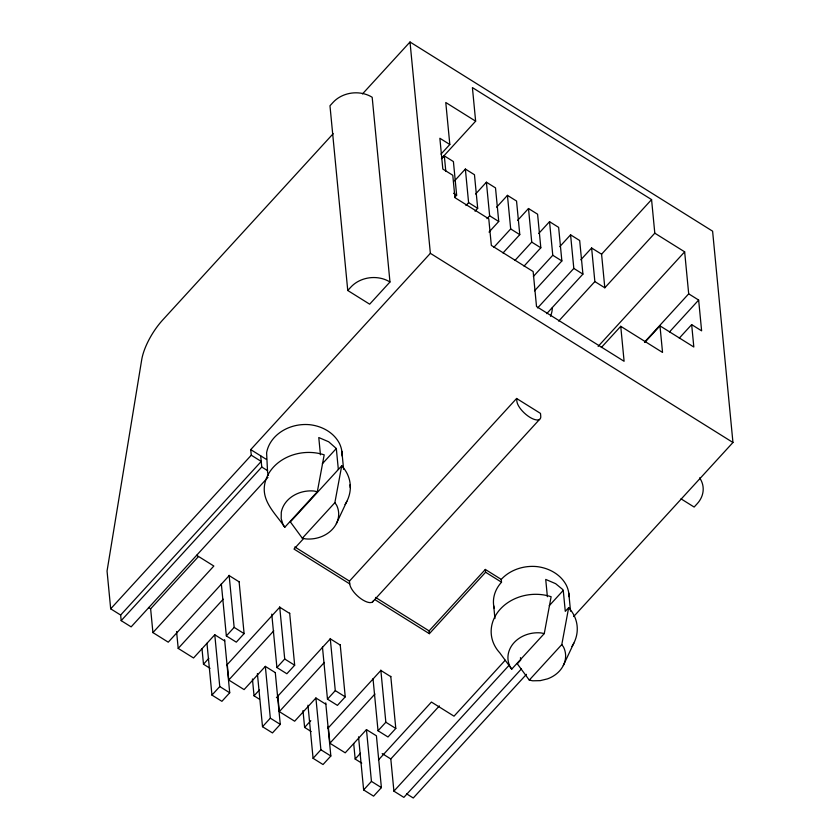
<?xml version="1.0" encoding="UTF-8"?>
<svg xmlns="http://www.w3.org/2000/svg" width="840" height="840" viewBox="0 0 840 840"><rect width="100%" height="100%" fill="white"/><g stroke="black" fill="none" stroke-linecap="round" stroke-linejoin="round"><path stroke-width="1.26" d="M268.527 475.367L267.572 472.29L266.606 452.823A38.01 31.626 -5.5 0 1 309.54 424.683C321.678 425.964 333.596 432.274 339.402 443.352A38.01 31.626 -5.5 0 1 342.111 456.005M317.331 491.715L324.188 454.839A43.123 35.879 -5.5 0 0 264.642 484.554C261.587 501.858 276.181 514.259 284.802 527.258L317.331 491.715L313.908 491.012A28.896 24.035 -5.5 0 0 281.274 512.41L281.19 518.69L283.059 524.727L284.802 527.258M334.866 502.677L341.723 465.801L290.367 521.913L302.337 538.22L305.76 538.913A28.896 24.035 -5.5 0 0 336.609 505.207L334.866 502.677L302.337 538.22M544.268 633.591L551.124 596.715A43.123 35.879 -5.5 0 0 500.336 609.074A43.123 35.879 -5.5 0 0 499.769 652.827L511.739 669.134L544.268 633.591L540.845 632.898A28.896 24.035 -5.5 0 0 510.006 666.603L511.739 669.134M520.454 657.625L520.684 660.103L517.303 663.8L529.284 680.096L561.803 644.563L568.659 607.677L565.278 611.373L563.251 590.384L562.548 589.365L555.618 583.663L545.716 579.422L547.386 596.704M336.368 523.635L346.878 501.312M563.304 665.522L573.815 643.199M362.492 93.923L410.015 42L712.603 231.178L732.952 442.491L573.668 616.55M333.197 133.675L162.761 319.914A38.01 14.301 -58 0 0 141.719 359.667L107.048 571.043L110.691 608.822L120.645 615.048L121.18 620.645L131.135 626.871L267.96 477.351M440.99 154.13L449.82 144.48L445.778 102.501L475.64 121.17L441.431 158.54M441.819 158.624L444.318 155.894L453.411 161.574L456.645 195.163L454.881 197.096M347.76 290.493L350.889 287.081A27.878 23.195 -5.5 0 1 389.97 281.998L372.183 97.272A27.878 23.195 -5.5 0 0 333.102 102.354L329.973 105.767L347.76 290.493L369.663 304.185L389.97 281.998M454.524 180.884L465.36 169.05L474.464 174.731L477.697 208.32L475.041 211.218M475.577 194.04L486.402 182.207L495.506 187.898L498.74 221.477L489.027 232.092M465.948 205.527L468.594 202.629L465.36 169.05M110.691 608.822L251.276 455.207L250.73 449.61L430.364 253.323L410.015 42M120.645 615.048L261.23 461.433L251.276 455.207M496.619 207.197L507.444 195.363L516.548 201.054L519.781 234.633L503.013 252.956M486.99 218.684L489.636 215.786L486.402 182.207M121.18 620.645L261.765 467.03L260.684 455.837M239.127 581.837L229.173 575.61L168.252 642.18L152.922 632.594L150.633 608.811L198.303 556.71M517.66 220.353L528.496 208.52L537.59 214.21L540.824 247.79L524.055 266.112M493.909 247.265L510.678 228.942L507.444 195.363M152.922 632.594L213.843 566.034L196.623 555.272M322.329 463.785L336.315 448.507L328.681 441.777L318.78 437.535L320.45 454.829M538.702 233.51L549.538 221.676L558.631 227.367L561.865 260.946L534.513 290.85M514.962 260.432L531.731 242.109L528.496 208.52M224.732 640.994L214.778 634.778L193.536 657.982L178.206 648.407L223.23 599.203M559.755 246.666L570.581 234.833L579.684 240.524L582.918 274.103L546.735 313.645M533.358 276.476L552.773 255.266L549.538 221.676M303.66 538.493L294 549.055L349.734 583.905A15.204 6.195 42.5 0 0 360.927 598.721A15.204 6.195 42.5 0 0 373.433 600.758M239.085 581.48L244.104 633.612L236.303 642.149L226.349 635.933L234.15 627.396L229.131 575.264M210.053 668.315L203.49 664.209L208.792 658.403M580.797 259.822L591.623 247.989L601.577 254.216L604.811 287.794L594.856 281.579L591.623 247.989M537.631 307.955L573.815 268.422L570.581 234.833M601.577 254.216L651.567 199.595L472.406 87.581L475.64 121.17M226.758 665.112L279.731 607.226L289.685 613.452M224.606 639.681L229.719 692.779L221.907 701.316L211.953 695.09L219.765 686.553L214.778 634.756M275.289 672.609L265.335 666.383L244.094 689.598L228.764 680.012L273.798 630.808M558.674 321.111L594.856 281.579M604.811 287.794L654.801 233.173L651.567 199.595M349.734 583.905L349.471 581.112L516.6 398.475L540.488 413.406L540.76 416.209A15.204 6.195 42.5 0 1 529.631 417.134A15.204 6.195 42.5 0 1 516.873 401.268L516.6 398.475M289.653 613.095L294.672 665.227L286.86 673.764L276.906 667.538L284.718 659.001L279.699 606.869M259.518 699.248L254.047 695.825L259.361 690.018M276.444 697.683L330.298 638.841L340.253 645.057M598.133 346.395L684.653 251.843L654.801 233.173M601.314 347.529L620.739 326.308L662.54 352.443L659.977 325.857L693.819 347.014L691.667 324.618L701.621 330.844L698.649 300.058L688.695 293.832L684.653 251.843M372.435 602.038L539.563 419.401M275.289 672.588L280.276 724.385L272.465 732.921L262.51 726.705L270.322 718.169L265.335 666.361M325.857 704.225L315.903 697.998L294.661 721.214L279.332 711.627L324.356 662.424M644.553 342.069L688.695 293.832M644.931 342.3L659.977 325.857M340.211 644.711L345.24 696.843L337.428 705.38L327.474 699.153L335.286 690.617L330.256 638.484M311.178 731.546L304.616 727.429L310.81 720.668M669.522 331.894L698.649 300.058M679.308 338.121L691.667 324.618M327.883 728.332L380.856 670.446L390.81 676.673M374.714 599.529L429.366 633.686L429.093 630.893L485.331 569.447L501.249 579.4A38.01 31.626 -5.5 0 1 536.476 566.559C548.615 567.84 560.532 574.15 566.339 585.228A38.01 31.626 -5.5 0 1 569.069 596.694M325.731 702.901L330.844 756L323.032 764.537L313.079 758.31L320.891 749.774L315.903 697.977M429.366 633.686L485.594 572.24L485.331 569.447M358.533 736.827L363.636 789.925L373.59 796.152L381.402 787.615L376.415 735.808L366.461 729.614L345.219 752.819L329.889 743.243L374.923 694.04M390.779 676.316L395.798 728.448L387.986 736.985L378.031 730.769L385.844 722.232L380.825 670.1M361.746 763.15L355.173 759.045L360.486 753.239M378.452 759.948L431.424 702.062L454.02 716.184L505.207 660.25M521.451 668.881L403.862 797.37L393.907 791.154L390.81 758.961L439.362 705.904M363.636 789.925L371.448 781.389L366.461 729.593M549.266 605.672L563.251 590.384M393.907 791.154L509.544 664.787M526.449 674.331L413.269 798L406.634 793.852M529.284 680.096L532.697 680.799L540.225 680.642L547.523 678.867A28.896 24.035 -5.5 0 0 563.546 647.083L561.803 644.563M449.82 144.48L439.866 138.264L442.827 169.05L452.781 175.266L454.933 197.662L488.775 218.82L491.337 245.406L533.148 271.541L536.519 306.537L624.099 361.294L620.739 326.308M453.611 193.274L456.645 195.163M468.594 202.629L477.697 208.32M489.636 215.786L498.74 221.477M510.678 228.942L519.781 234.633M531.731 242.109L540.824 247.79M552.773 255.266L561.865 260.946M573.815 268.422L582.918 274.103M430.364 253.323L732.952 442.491M680.999 498.834L694.145 507.056L697.263 503.643A27.878 23.195 -5.5 0 0 699.625 477.844M485.594 572.24L501.522 582.204A38.01 31.626 -5.5 0 0 494.141 608.087M250.73 449.61L266.511 459.48M261.765 467.03L267.593 470.673M294.819 546.945L349.471 581.112M375.543 597.408L429.093 630.893M234.15 627.396L244.104 633.612M284.718 659.001L294.672 665.227M335.286 690.617L345.24 696.843M385.844 722.232L395.798 728.448M148.481 607.457L150.633 608.811M382.2 753.585L390.81 758.961M219.765 686.553L229.719 692.779M270.322 718.169L280.276 724.385M320.891 749.774L330.844 756M371.448 781.389L381.402 787.615M568.796 593.166L570.528 611.195M501.249 579.4L501.522 582.204M493.7 605.776L494.928 618.545M444.318 155.894L445.809 171.392M373.012 678.636L378.031 730.769M349.965 484.817L350.228 487.61M341.859 451.28L343.592 469.308M336.315 448.507L338.342 469.497M353.682 743.495L355.173 759.045M322.455 647.021L327.474 699.153M328.272 726.39L329.889 743.243M307.965 705.212L313.079 758.31M302.988 710.587L304.616 727.429M271.761 614.103L276.906 667.538M277.704 694.785L279.332 711.627M257.397 673.606L262.51 726.705M252.43 678.972L254.047 695.825M221.329 583.79L226.349 635.933M227.273 664.461L228.764 680.012M206.966 643.283L211.953 695.09M201.989 648.659L203.49 664.209M176.578 631.554L178.206 648.407M552.237 307.955A18.753 7.056 -58 0 1 550.536 316.292M568.659 607.677A43.123 35.879 -5.5 0 1 571.966 646.412M341.723 465.801A43.123 35.879 -5.5 0 1 345.03 504.536"/></g></svg>
